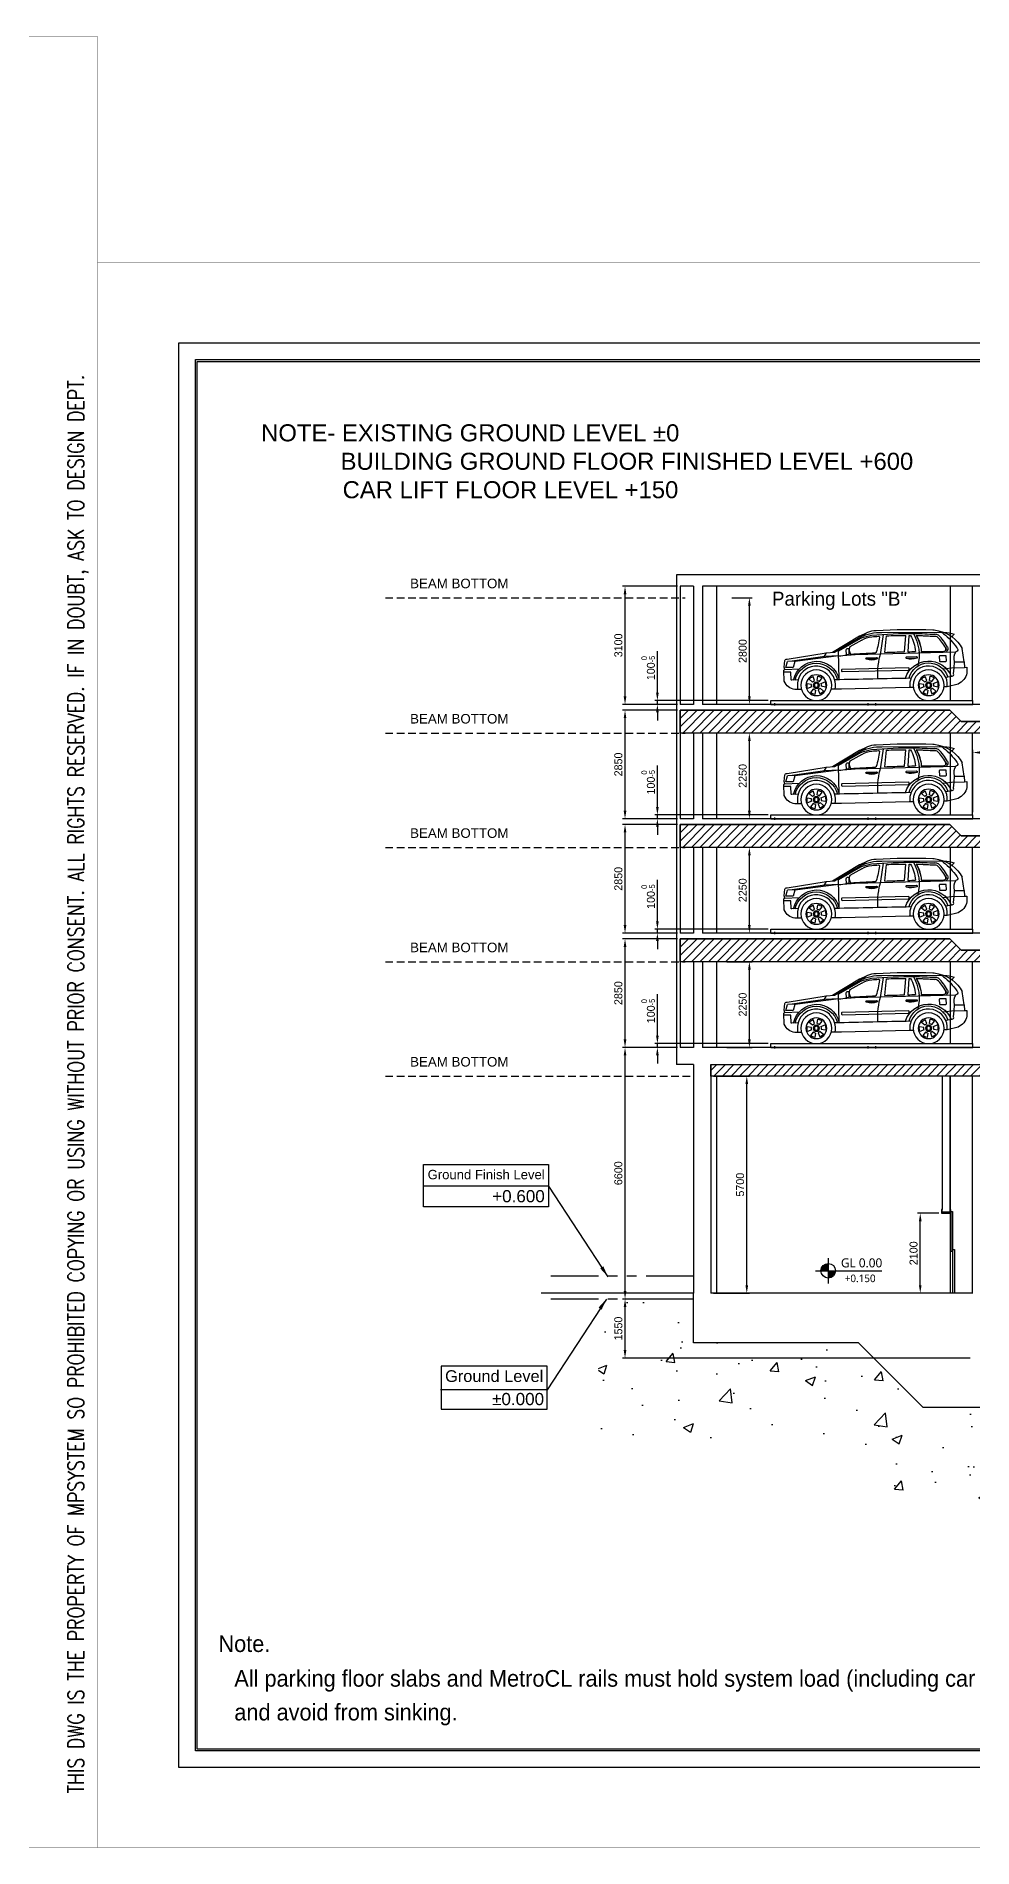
# Model space of a CAD drawing. Header units: millimetres. Extents: x -5 to 1510635, y -6 to 71285.
# Drawn here: x 897193 to 921769, y -5 to 47525 of the extents above; entities that cross this region are included whole.
import ezdxf

# ---------------------------------------------------------------- set-up
doc = ezdxf.new("R2010")
doc.units = ezdxf.units.MM
doc.header["$LTSCALE"] = 1000
for name, pattern in [('CENTER', [2, 1.25, -0.25, 0.25, -0.25]), ('DASHED', [3, 2, -1]), ('HIDDEN', [0.375, 0.25, -0.125]), ('PHANTOM', [2.5, 1.25, -0.25, 0.25, -0.25, 0.25, -0.25])]:
    doc.linetypes.add(name, pattern=pattern)
for name, color, linetype in [('3', 3, 'Continuous'), ('A-SYM', 6, 'Continuous'), ('MP-1', 1, 'CENTER'), ('MP-2', 42, 'Continuous'), ('MP-4', 4, 'HIDDEN'), ('MP-5', 5, 'PHANTOM'), ('MP-7', 7, 'Continuous'), ('MP-8', 8, 'Continuous'), ('TEXT', 3, 'Continuous')]:
    doc.layers.add(name, color=color, linetype=linetype)
doc.styles.add('GHD', font='OUTLINE', dxfattribs={"bigfont": 'GHD'})
doc.styles.add('H', font='arial.ttf')
doc.styles.add('ROMANS', font='ROMANS.shx')
doc.styles.add('맑은고딕', font='malgun.ttf', dxfattribs={"height": 800})
doc.styles.add('울릉도L', font='')
doc.styles.get('울릉도L').set_extended_font_data('HYwulM')
doc.dimstyles.new('MPS2', dxfattribs={"dimscale": 100, "dimtxt": 3, "dimasz": 3, "dimexe": 1, "dimexo": 1, "dimgap": 1, "dimtad": 1, "dimzin": 12, "dimdsep": 46, "dimtxsty": 'Standard', "dimcen": 1, "dimclrd": 1, "dimclre": 1, "dimclrt": 7, "dimazin": 2, "dimtfac": 1, "dimtmove": 0, "dimatfit": 3, "dimfxl": 1, "dimarcsym": 0})
pattern_1 = [(45, (-5971.48, -303517.42), (-112.253202, 112.253202), [])]

# ---------------------------------------------------------------- blocks, each defined once
blk = doc.blocks.new('Door 2500-2up_2')
at = {"layer": 'MP-2'}
blk.add_lwpolyline([(-258151, -48910), (-258151, -48980), (-258351, -48980), (-258351, -48910), (-258371, -48910), (-258371, -49010), (-258131, -49010), (-258131, -48910), (-258151, -48910)], dxfattribs=at)
for points in [[(-258081, -50010), (-258121, -50010), (-258121, -48960), (-258081, -48960)], [(-258031, -51110), (-258071, -51110), (-258071, -49960), (-258031, -49960)]]:
    blk.add_lwpolyline(points, close=True, dxfattribs=at)
blk = doc.blocks.new('31231312')
at = {"layer": 'MP-1'}
for p, q in [((1253731, 253374), (1253731, 253312)), ((1256181, 253374), (1256181, 253312)), ((1256381, 253374), (1256381, 253312))]:
    blk.add_line(p, q, dxfattribs=at)
at = {"layer": 'MP-4'}
for p, q in [((1256281, 253436), (1253631, 253436)), ((1258931, 253436), (1256281, 253436))]:
    blk.add_line(p, q, dxfattribs=at)
at = {"layer": 'MP-7'}
for p, q in [((1253631, 253340), (1253631, 253440)), ((1253631, 253440), (1256281, 253440)), ((1253631, 253340), (1253631, 253440)), ((1253631, 253346), (1256281, 253346)), ((1253631, 253343), (1256281, 253343)), ((1253631, 253340), (1256281, 253340)), ((1256281, 253440), (1258931, 253440)), ((1256281, 253346), (1258931, 253346)), ((1256281, 253343), (1258931, 253343)), ((1256281, 253340), (1258931, 253340)), ((1258931, 253340), (1258931, 253440))]:
    blk.add_line(p, q, dxfattribs=at)
blk = doc.blocks.new('suv3')
at = {"layer": 'MP-2', "linetype": 'ByBlock', "lineweight": -2}
for p, q in [((115671, -43595, 0), (115639, -43167, 0)), ((115759, -43597, 0), (115724, -43167, 0)), ((116281, -43612, 0), (116237, -43179, 0)), ((116944, -43184, 0), (116726, -43084, 0)), ((114200, -43860, 0), (114246, -43510, 0)), ((117060, -43668, 0), (114417, -43595, 0)), ((116881, -43288, 0), (117199, -43467, 0)), ((117487, -43706, 0), (118642, -43854, 0)), ((114464, -44015, 0), (114454, -43861, 0)), ((114464, -44015, 0), (114749, -44054, 0)), ((118900, -44063, 0), (118525, -44044, 0)), ((118642, -43854, 0), (118712, -43839, 0)), ((118642, -43854, 0), (118689, -44007, 0)), ((118689, -44007, 0), (118873, -44011, 0)), ((118712, -43839, 0), (118833, -43853, 0)), ((118873, -44011, 0), (118833, -43853, 0)), ((114642, -44514, 0), (114728, -44516, 0)), ((115002, -44494, 0), (114888, -44513, 0)), ((115009, -44428, 0), (114901, -44387, 0)), ((115030, -44555, 0), (114940, -44628, 0)), ((115048, -44373, 0), (114975, -44284, 0)), ((115084, -44594, 0), (115043, -44703, 0)), ((115109, -44346, 0), (115091, -44232, 0)), ((115151, -44601, 0), (115169, -44715, 0)), ((115176, -44353, 0), (115217, -44245, 0)), ((115212, -44574, 0), (115285, -44663, 0)), ((115230, -44392, 0), (115320, -44319, 0)), ((115251, -44519, 0), (115359, -44561, 0)), ((115258, -44453, 0), (115372, -44434, 0)), ((115530, -44531, 0), (115641, -44533, 0)), ((117597, -44324, 0), (115590, -44282, 0)), ((117585, -44577, 0), (117686, -44579, 0)), ((117948, -44494, 0), (117834, -44513, 0)), ((117955, -44428, 0), (117847, -44387, 0)), ((117976, -44555, 0), (117886, -44628, 0)), ((117994, -44373, 0), (117921, -44284, 0)), ((118030, -44594, 0), (117989, -44703, 0)), ((118055, -44346, 0), (118037, -44232, 0)), ((118096, -44601, 0), (118115, -44715, 0)), ((118122, -44353, 0), (118163, -44245, 0)), ((118158, -44574, 0), (118231, -44663, 0)), ((118176, -44392, 0), (118266, -44319, 0)), ((118197, -44519, 0), (118305, -44561, 0)), ((118203, -44453, 0), (118318, -44434, 0)), ((118465, -44582, 0), (118570, -44585, 0))]:
    blk.add_line(p, q, dxfattribs=at)
at = {"layer": 'MP-2', "linetype": 'ByBlock', "lineweight": -2, "elevation": 0}
for points in [[(116510, -43034, 0.01836), (115021, -43018, 0.080137), (114874, -43045, 0.084902), (114737, -43123, 0.076385), (114392, -43489, 0.72501), (114417, -43595, -0.236485), (114460, -43854, -0.168268), (114446, -43860), (114200, -43860), (114193, -44005), (114127, -44004), (114124, -44157, 0.23594), (114359, -44443), (114642, -44514, -0.869001), (115590, -44282, -0.866595)], [(114635, -43472, -0.094188), (114875, -43164, -0.12407), (114966, -43138, -0.12407)], [(114682, -43497, -0.092772), (114906, -43208, -0.115271), (114968, -43191, -82.989729)], [(114779, -43093), (116356, -43096, -0.100483), (116925, -43209, -0.098935)], [(116322, -43139), (116393, -43615, -0.075864), (116474, -44300)], [(117597, -44324, -0.809313), (118574, -44415), (118570, -44585), (118640, -44586, 0.277383), (118917, -44369), (118934, -44091, 0.46696), (118900, -44063), (118921, -44000), (118907, -43824, 0.35293), (118845, -43788), (117820, -43624), (117604, -43608), (116913, -43202, 0.171351), (116510, -43034)], [(117480, -44320), (117496, -43581, 0.276942), (117489, -43569), (116907, -43241)], [(117199, -43467, -0.243717), (117178, -43656, 1.818359)], [(117220, -43522), (117224, -43652, 0.383303), (117252, -43679, 0.240471), (117283, -43664), (117296, -43552, 0.732078), (117220, -43522, 0.79772)], [(114682, -44263), (114515, -44235, -0.509828), (114474, -44177), (114464, -44015), (114193, -44005)], [(118558, -44336), (118724, -44340, 0.414214), (118738, -44327), (118742, -44143, -0.414214), (118755, -44130), (118931, -44134)]]:
    blk.add_lwpolyline(points, format="xyb", dxfattribs=at)
at = {"layer": 'MP-2', "elevation": 0}
blk.add_lwpolyline([(114682, -43497, -0.092772), (114906, -43208, -0.115271), (114968, -43191), (115453, -43170, 0.106947), (115323, -43589), (114853, -43586), (114731, -43586, -0.559116), (114682, -43497, 0.266086)], format="xyb", dxfattribs=at)
at = {"layer": 'MP-2', "linetype": 'ByBlock', "lineweight": -2, "elevation": 0}
for points in [[(116913, -43202), (116944, -43184), (117657, -43612)], [(117487, -43706), (117858, -43722), (118712, -43839)], [(117820, -43624), (117882, -43725)]]:
    blk.add_lwpolyline(points, dxfattribs=at)
for points in [[(114685, -43700), (114834, -43704, -0.414214), (114852, -43723), (114849, -43833, -0.414214), (114830, -43851), (114682, -43848, -0.414214), (114664, -43829), (114666, -43718, -0.414214)], [(115444, -43764), (115708, -43770, 0.414214), (115721, -43757), (115721, -43743, 0.414214), (115708, -43730), (115445, -43724, 0.414214), (115431, -43737), (115431, -43750, 0.414214)], [(115662, -44018), (117398, -44057, -0.414214), (117416, -44076), (117415, -44100, -0.414214), (117396, -44118), (115661, -44079, -0.414214), (115643, -44060), (115643, -44036, -0.414214)], [(116496, -43787), (116760, -43793, 0.414214), (116773, -43780), (116774, -43767, 0.414214), (116761, -43753), (116497, -43747, 0.414214), (116483, -43760), (116483, -43774, 0.414214)], [(115590, -44282, -0.119938), (115623, -44513, 0.436161), (115641, -44533), (117419, -44573), (117585, -44577, -0.128137), (117597, -44324, 0.000172)]]:
    blk.add_lwpolyline(points, format="xyb", close=True, dxfattribs=at)
at = {"layer": 'MP-2', "linetype": 'ByBlock', "lineweight": -2}
for centre, radius in [((115130, -44474, 0), 404), ((115130, -44474, 0), 273), ((118076, -44474, 0), 404), ((118076, -44474, 0), 273), ((115130, -44474, 0), 79.9), ((115130, -44474, 0), 50.8), ((118076, -44474, 0), 79.9), ((118076, -44474, 0), 50.8)]:
    blk.add_circle(centre, radius, dxfattribs=at)
for centre, radius, start, end in [((115052, -43942, 0), 914, 101.1752, 151.8013), ((114695, -43685, 0), 597, 87.313, 112.9815), ((115467, -42224, 0), 1358, 222.2253, 225.8404), ((115728, -54879, 0), 11766, 91.1141, 93.7235), ((115715, -54558, 0), 11392, 91.3181, 93.7601), ((116357, -43679, 0), 1038, 150.7125, 174.9845), ((116531, -43683, 0), 1151, 150.4869, 194.2615), ((116391, -43647, 0), 918, 148.4555, 176.4844), ((115530, -56471, 0), 13356, 85.2855, 90.1301), ((115715, -54558, 0), 11392, 90.3801, 90.5395), ((115715, -54558, 0), 11392, 87.374, 89.9546), ((116440, -43208, 0), 18.5, 86.3426, 187.9256), ((119632, -42764, 0), 3241, 187.9256, 195.0977), ((115715, -54558, 0), 11392, 85.432, 86.3426), ((116550, -43861, 0), 662, 59.9877, 83.7307), ((116459, -44268, 0), 1120, 66.3981, 81.3416), ((114259, -43515, 0), 13.2, 151.6533, 171.8368), ((114739, -43515, 0), 112, 156.5039, 224.5451), ((114734, -43526, 0), 59.9, 150.1993, 267.0403), ((114853, -82389, 0), 38803, 89.3055, 90.1794), ((114853, -82389, 0), 38803, 88.791, 89.0823), ((114853, -82389, 0), 38803, 87.8902, 88.662), ((116521, -43603, 0), 18.5, 195.0977, 267.5373), ((114853, -82389, 0), 38803, 86.5638, 87.5373), ((116830, -48659, 0), 4997, 82.454, 87.3724), ((115130, -44474, 0), 634, 17.3149, 158.3578), ((115131, -44415, 0), 526, 14.6055, 162.2153), ((115584, -43410, 0), 381, 248.4342, 288.9886), ((116636, -43433, 0), 381, 248.4342, 288.9886), ((118075, -44457, 0), 611, 11.1429, 167.1992), ((118076, -44474, 0), 576, 13.632, 164.8345), ((115130, -44474, 0), 245, 159.1937, 189.1937), ((115130, -44474, 0), 245, 219.1937, 249.1937), ((115130, -44474, 0), 245, 99.1937, 129.1937), ((115130, -44474, 0), 129, 159.1937, 189.1937), ((115130, -44474, 0), 129, 219.1937, 249.1937), ((115130, -44474, 0), 129, 99.1937, 129.1937), ((115130, -44474, 0), 129, 279.1937, 309.1937), ((115130, -44474, 0), 245, 279.1937, 309.1937), ((115130, -44474, 0), 129, 39.1937, 69.1937), ((115130, -44474, 0), 245, 39.1937, 69.1937), ((115130, -44474, 0), 129, 339.1937, 9.1937), ((115130, -44474, 0), 245, 339.1937, 9.1937), ((118076, -44474, 0), 245, 159.1937, 189.1937), ((118076, -44474, 0), 245, 219.1937, 249.1937), ((118076, -44474, 0), 245, 99.1937, 129.1937), ((118076, -44474, 0), 129, 159.1937, 189.1937), ((118076, -44474, 0), 129, 219.1937, 249.1937), ((118076, -44474, 0), 129, 99.1937, 129.1937), ((118076, -44474, 0), 129, 279.1937, 309.1937), ((118076, -44474, 0), 245, 279.1937, 309.1937), ((118076, -44474, 0), 129, 39.1937, 69.1937), ((118076, -44474, 0), 245, 39.1937, 69.1937), ((118076, -44474, 0), 129, 339.1937, 9.1937), ((118076, -44474, 0), 245, 339.1937, 9.1937)]:
    blk.add_arc(centre, radius, start, end, dxfattribs=at)
blk = doc.blocks.new('*D396')
at = {"layer": 'DEFPOINTS', "color": 0, "linetype": 'ByBlock', "transparency": 16777216}
for p in [(912644, 14393), (914444, 14393, 0), (921769, 12843, 0)]:
    blk.add_point(p, dxfattribs=at)
at = {"layer": 'MP-8', "color": 1, "linetype": 'ByBlock', "lineweight": -2, "transparency": 16777216}
for p, q in [((914374, 14393), (912574, 14393)), ((912644, 13053), (912644, 14183)), ((921699, 12843), (912574, 12843))]:
    blk.add_line(p, q, dxfattribs=at)
at = {"layer": 'MP-8', "color": 1, "linetype": 'ByBlock', "transparency": 16777216}
for points in [[(912609, 14183), (912679, 14183), (912644, 14393)], [(912609, 13053), (912679, 13053), (912644, 12843)]]:
    blk.add_solid(points, dxfattribs=at)
at = {"layer": 'MP-8', "color": 7, "linetype": 'ByBlock', "transparency": 16777216, "insert": (912469, 13618), "char_height": 210, "attachment_point": 5, "rotation": 90}
blk.add_mtext('1550', dxfattribs=at)
blk = doc.blocks.new('*D397')
at = {"layer": 'DEFPOINTS', "color": 0, "linetype": 'ByBlock', "transparency": 16777216}
for p in [(912644, 20993), (913994, 20993), (914444, 14393, 0)]:
    blk.add_point(p, dxfattribs=at)
at = {"layer": 'MP-8', "color": 1, "linetype": 'ByBlock', "lineweight": -2, "transparency": 16777216}
for p, q in [((913924, 20993), (912574, 20993)), ((912644, 14603), (912644, 20783)), ((914374, 14393), (912574, 14393))]:
    blk.add_line(p, q, dxfattribs=at)
at = {"layer": 'MP-8', "color": 1, "linetype": 'ByBlock', "transparency": 16777216}
for points in [[(912609, 20783), (912679, 20783), (912644, 20993)], [(912609, 14603), (912679, 14603), (912644, 14393)]]:
    blk.add_solid(points, dxfattribs=at)
at = {"layer": 'MP-8', "color": 7, "linetype": 'ByBlock', "transparency": 16777216, "insert": (912469, 17693), "char_height": 210, "attachment_point": 5, "rotation": 90}
blk.add_mtext('6600', dxfattribs=at)
blk = doc.blocks.new('*D398')
at = {"layer": 'DEFPOINTS', "color": 0, "linetype": 'ByBlock', "transparency": 16777216}
for p in [(912644, 23843), (914094, 23843, 0), (914094, 20993, 0)]:
    blk.add_point(p, dxfattribs=at)
at = {"layer": 'MP-8', "color": 1, "linetype": 'ByBlock', "lineweight": -2, "transparency": 16777216}
for p, q in [((914024, 23843), (912574, 23843)), ((912644, 21203), (912644, 23633)), ((914024, 20993), (912574, 20993))]:
    blk.add_line(p, q, dxfattribs=at)
at = {"layer": 'MP-8', "color": 1, "linetype": 'ByBlock', "transparency": 16777216}
for points in [[(912609, 23633), (912679, 23633), (912644, 23843)], [(912609, 21203), (912679, 21203), (912644, 20993)]]:
    blk.add_solid(points, dxfattribs=at)
at = {"layer": 'MP-8', "color": 7, "linetype": 'ByBlock', "transparency": 16777216, "insert": (912469, 22418), "char_height": 210, "attachment_point": 5, "rotation": 90}
blk.add_mtext('2850', dxfattribs=at)
blk = doc.blocks.new('*D399')
at = {"layer": 'DEFPOINTS', "color": 0, "linetype": 'ByBlock', "transparency": 16777216}
for p in [(912644, 26843), (914094, 26843), (914094, 23993, 0)]:
    blk.add_point(p, dxfattribs=at)
at = {"layer": 'MP-8', "color": 1, "linetype": 'ByBlock', "lineweight": -2, "transparency": 16777216}
for p, q in [((914024, 26843), (912574, 26843)), ((912644, 24203), (912644, 26633)), ((914024, 23993), (912574, 23993))]:
    blk.add_line(p, q, dxfattribs=at)
at = {"layer": 'MP-8', "color": 1, "linetype": 'ByBlock', "transparency": 16777216}
for points in [[(912609, 26633), (912679, 26633), (912644, 26843)], [(912609, 24203), (912679, 24203), (912644, 23993)]]:
    blk.add_solid(points, dxfattribs=at)
at = {"layer": 'MP-8', "color": 7, "linetype": 'ByBlock', "transparency": 16777216, "insert": (912469, 25418), "char_height": 210, "attachment_point": 5, "rotation": 90}
blk.add_mtext('2850', dxfattribs=at)
blk = doc.blocks.new('*D400')
at = {"layer": 'DEFPOINTS', "color": 0, "linetype": 'ByBlock', "transparency": 16777216}
for p in [(912644, 29843), (914094, 29843, 0), (914094, 26993, 0)]:
    blk.add_point(p, dxfattribs=at)
at = {"layer": 'MP-8', "color": 1, "linetype": 'ByBlock', "lineweight": -2, "transparency": 16777216}
for p, q in [((914024, 29843), (912574, 29843)), ((912644, 27203), (912644, 29633)), ((914024, 26993), (912574, 26993))]:
    blk.add_line(p, q, dxfattribs=at)
at = {"layer": 'MP-8', "color": 1, "linetype": 'ByBlock', "transparency": 16777216}
for points in [[(912609, 29633), (912679, 29633), (912644, 29843)], [(912609, 27203), (912679, 27203), (912644, 26993)]]:
    blk.add_solid(points, dxfattribs=at)
at = {"layer": 'MP-8', "color": 7, "linetype": 'ByBlock', "transparency": 16777216, "insert": (912469, 28418), "char_height": 210, "attachment_point": 5, "rotation": 90}
blk.add_mtext('2850', dxfattribs=at)
blk = doc.blocks.new('*D401')
at = {"layer": 'DEFPOINTS', "color": 0, "linetype": 'ByBlock', "transparency": 16777216}
for p in [(912644, 33093), (914094, 33093), (914094, 29993, 0)]:
    blk.add_point(p, dxfattribs=at)
at = {"layer": 'MP-8', "color": 1, "linetype": 'ByBlock', "lineweight": -2, "transparency": 16777216}
for p, q in [((914024, 33093), (912574, 33093)), ((912644, 30203), (912644, 32883)), ((914024, 29993), (912574, 29993))]:
    blk.add_line(p, q, dxfattribs=at)
at = {"layer": 'MP-8', "color": 1, "linetype": 'ByBlock', "transparency": 16777216}
for points in [[(912609, 32883), (912679, 32883), (912644, 33093)], [(912609, 30203), (912679, 30203), (912644, 29993)]]:
    blk.add_solid(points, dxfattribs=at)
at = {"layer": 'MP-8', "color": 7, "linetype": 'ByBlock', "transparency": 16777216, "insert": (912469, 31543), "char_height": 210, "attachment_point": 5, "rotation": 90}
blk.add_mtext('3100', dxfattribs=at)
blk = doc.blocks.new('*D402')
at = {"layer": 'DEFPOINTS', "color": 0, "linetype": 'ByBlock', "transparency": 16777216}
for p in [(914894, 20243, 0), (915839, 20243), (914894, 14543, 0)]:
    blk.add_point(p, dxfattribs=at)
at = {"layer": 'MP-8', "color": 1, "linetype": 'ByBlock', "lineweight": -2, "transparency": 16777216}
for p, q in [((914964, 20243), (915909, 20243)), ((915839, 14753), (915839, 20033)), ((914964, 14543), (915909, 14543))]:
    blk.add_line(p, q, dxfattribs=at)
at = {"layer": 'MP-8', "color": 1, "linetype": 'ByBlock', "transparency": 16777216}
for points in [[(915804, 20033), (915874, 20033), (915839, 20243)], [(915804, 14753), (915874, 14753), (915839, 14543)]]:
    blk.add_solid(points, dxfattribs=at)
at = {"layer": 'MP-8', "color": 7, "linetype": 'ByBlock', "transparency": 16777216, "insert": (915664, 17393), "char_height": 210, "attachment_point": 5, "rotation": 90}
blk.add_mtext('5700', dxfattribs=at)
blk = doc.blocks.new('*D403')
at = {"layer": 'DEFPOINTS', "color": 0, "linetype": 'ByBlock', "transparency": 16777216}
for p in [(915249, 23243, 0), (915907, 23243), (915249, 20993, 0)]:
    blk.add_point(p, dxfattribs=at)
at = {"layer": 'MP-8', "color": 1, "linetype": 'ByBlock', "lineweight": -2, "transparency": 16777216}
for p, q in [((915319, 23243), (915977, 23243)), ((915907, 21203), (915907, 23033)), ((915319, 20993), (915977, 20993))]:
    blk.add_line(p, q, dxfattribs=at)
at = {"layer": 'MP-8', "color": 1, "linetype": 'ByBlock', "transparency": 16777216}
for points in [[(915872, 23033), (915942, 23033), (915907, 23243)], [(915872, 21203), (915942, 21203), (915907, 20993)]]:
    blk.add_solid(points, dxfattribs=at)
at = {"layer": 'MP-8', "color": 7, "linetype": 'ByBlock', "transparency": 16777216, "insert": (915732, 22118), "char_height": 210, "attachment_point": 5, "rotation": 90}
blk.add_mtext('2250', dxfattribs=at)
blk = doc.blocks.new('*D404')
at = {"layer": 'DEFPOINTS', "color": 0, "linetype": 'ByBlock', "transparency": 16777216}
for p in [(915907, 26243, 0), (915907, 26243), (915907, 23993, 0)]:
    blk.add_point(p, dxfattribs=at)
at = {"layer": 'MP-8', "color": 1, "linetype": 'ByBlock', "lineweight": -2, "transparency": 16777216}
blk.add_line((915907, 24203), (915907, 26033), dxfattribs=at)
at = {"layer": 'MP-8', "color": 1, "linetype": 'ByBlock', "transparency": 16777216}
for points in [[(915872, 26033), (915942, 26033), (915907, 26243)], [(915872, 24203), (915942, 24203), (915907, 23993)]]:
    blk.add_solid(points, dxfattribs=at)
at = {"layer": 'MP-8', "color": 7, "linetype": 'ByBlock', "transparency": 16777216, "insert": (915732, 25118), "char_height": 210, "attachment_point": 5, "rotation": 90}
blk.add_mtext('2250', dxfattribs=at)
blk = doc.blocks.new('*D405')
at = {"layer": 'DEFPOINTS', "color": 0, "linetype": 'ByBlock', "transparency": 16777216}
for p in [(915907, 29243, 0), (915907, 29243), (915907, 26993, 0)]:
    blk.add_point(p, dxfattribs=at)
at = {"layer": 'MP-8', "color": 1, "linetype": 'ByBlock', "lineweight": -2, "transparency": 16777216}
blk.add_line((915907, 27203), (915907, 29033), dxfattribs=at)
at = {"layer": 'MP-8', "color": 1, "linetype": 'ByBlock', "transparency": 16777216}
for points in [[(915872, 29033), (915942, 29033), (915907, 29243)], [(915872, 27203), (915942, 27203), (915907, 26993)]]:
    blk.add_solid(points, dxfattribs=at)
at = {"layer": 'MP-8', "color": 7, "linetype": 'ByBlock', "transparency": 16777216, "insert": (915732, 28118), "char_height": 210, "attachment_point": 5, "rotation": 90}
blk.add_mtext('2250', dxfattribs=at)
blk = doc.blocks.new('*D406')
at = {"layer": 'DEFPOINTS', "color": 0, "linetype": 'ByBlock', "transparency": 16777216}
for p in [(915380, 32793), (915907, 32793), (915907, 29993)]:
    blk.add_point(p, dxfattribs=at)
at = {"layer": 'MP-8', "color": 1, "linetype": 'ByBlock', "lineweight": -2, "transparency": 16777216}
for p, q in [((915450, 32793), (915977, 32793)), ((915907, 30203), (915907, 32583))]:
    blk.add_line(p, q, dxfattribs=at)
at = {"layer": 'MP-8', "color": 1, "linetype": 'ByBlock', "transparency": 16777216}
for points in [[(915872, 32583), (915942, 32583), (915907, 32793)], [(915872, 30203), (915942, 30203), (915907, 29993)]]:
    blk.add_solid(points, dxfattribs=at)
at = {"layer": 'MP-8', "color": 7, "linetype": 'ByBlock', "transparency": 16777216, "insert": (915732, 31393), "char_height": 210, "attachment_point": 5, "rotation": 90}
blk.add_mtext('2800', dxfattribs=at)
blk = doc.blocks.new('*D407')
at = {"layer": 'DEFPOINTS', "color": 0, "linetype": 'ByBlock', "transparency": 16777216}
for p in [(913493, 21093), (914094, 20993), (916469, 21093)]:
    blk.add_point(p, dxfattribs=at)
at = {"layer": 'MP-8', "color": 1, "linetype": 'ByBlock', "lineweight": -2, "transparency": 16777216}
for p, q in [((913493, 21303), (913493, 22388)), ((916399, 21093), (913423, 21093)), ((914024, 20993), (913423, 20993)), ((913493, 20993), (913493, 21093)), ((913493, 20783), (913493, 20573))]:
    blk.add_line(p, q, dxfattribs=at)
at = {"layer": 'MP-8', "color": 1, "linetype": 'ByBlock', "transparency": 16777216}
for points in [[(913458, 21303), (913528, 21303), (913493, 21093)], [(913458, 20783), (913528, 20783), (913493, 20993)]]:
    blk.add_solid(points, dxfattribs=at)
at = {"layer": 'MP-8', "color": 7, "linetype": 'ByBlock', "transparency": 16777216, "insert": (913252, 21951), "char_height": 210, "attachment_point": 5, "rotation": 90}
blk.add_mtext('100{\\H147.000000;\\S 0^ -5;}', dxfattribs=at)
blk = doc.blocks.new('*D408')
at = {"layer": 'DEFPOINTS', "color": 0, "linetype": 'ByBlock', "transparency": 16777216}
for p in [(913493, 24093), (914094, 23993, 0), (916469, 24093, 0)]:
    blk.add_point(p, dxfattribs=at)
at = {"layer": 'MP-8', "color": 1, "linetype": 'ByBlock', "lineweight": -2, "transparency": 16777216}
for p, q in [((913493, 24303), (913493, 25388)), ((916399, 24093), (913423, 24093)), ((914024, 23993), (913423, 23993)), ((913493, 23993), (913493, 24093)), ((913493, 23783), (913493, 23573))]:
    blk.add_line(p, q, dxfattribs=at)
at = {"layer": 'MP-8', "color": 1, "linetype": 'ByBlock', "transparency": 16777216}
for points in [[(913458, 24303), (913528, 24303), (913493, 24093)], [(913458, 23783), (913528, 23783), (913493, 23993)]]:
    blk.add_solid(points, dxfattribs=at)
at = {"layer": 'MP-8', "color": 7, "linetype": 'ByBlock', "transparency": 16777216, "insert": (913252, 24951), "char_height": 210, "attachment_point": 5, "rotation": 90}
blk.add_mtext('100{\\H147.000000;\\S 0^ -5;}', dxfattribs=at)
blk = doc.blocks.new('*D409')
at = {"layer": 'DEFPOINTS', "color": 0, "linetype": 'ByBlock', "transparency": 16777216}
for p in [(913493, 27093), (916469, 27093, 0), (914094, 26993, 0)]:
    blk.add_point(p, dxfattribs=at)
at = {"layer": 'MP-8', "color": 1, "linetype": 'ByBlock', "lineweight": -2, "transparency": 16777216}
for p, q in [((913493, 27303), (913493, 28388)), ((916399, 27093), (913423, 27093)), ((913493, 26993), (913493, 27093)), ((914024, 26993), (913423, 26993)), ((913493, 26783), (913493, 26573))]:
    blk.add_line(p, q, dxfattribs=at)
at = {"layer": 'MP-8', "color": 1, "linetype": 'ByBlock', "transparency": 16777216}
for points in [[(913458, 27303), (913528, 27303), (913493, 27093)], [(913458, 26783), (913528, 26783), (913493, 26993)]]:
    blk.add_solid(points, dxfattribs=at)
at = {"layer": 'MP-8', "color": 7, "linetype": 'ByBlock', "transparency": 16777216, "insert": (913252, 27951), "char_height": 210, "attachment_point": 5, "rotation": 90}
blk.add_mtext('100{\\H147.000000;\\S 0^ -5;}', dxfattribs=at)
blk = doc.blocks.new('*D410')
at = {"layer": 'DEFPOINTS', "color": 0, "linetype": 'ByBlock', "transparency": 16777216}
for p in [(913493, 30093), (914094, 29993, 0), (916469, 30093)]:
    blk.add_point(p, dxfattribs=at)
at = {"layer": 'MP-8', "color": 1, "linetype": 'ByBlock', "lineweight": -2, "transparency": 16777216}
for p, q in [((913493, 30303), (913493, 31388)), ((916399, 30093), (913423, 30093)), ((914024, 29993), (913423, 29993)), ((913493, 29993), (913493, 30093)), ((913493, 29783), (913493, 29573))]:
    blk.add_line(p, q, dxfattribs=at)
at = {"layer": 'MP-8', "color": 1, "linetype": 'ByBlock', "transparency": 16777216}
for points in [[(913458, 30303), (913528, 30303), (913493, 30093)], [(913458, 29783), (913528, 29783), (913493, 29993)]]:
    blk.add_solid(points, dxfattribs=at)
at = {"layer": 'MP-8', "color": 7, "linetype": 'ByBlock', "transparency": 16777216, "insert": (913252, 30951), "char_height": 210, "attachment_point": 5, "rotation": 90}
blk.add_mtext('100{\\H147.000000;\\S 0^ -5;}', dxfattribs=at)
blk = doc.blocks.new('1223333333')
at = {"layer": 'A-SYM'}
h = blk.add_hatch(color=256, dxfattribs=at)
h.paths.add_polyline_path([(-984, 0), (-984, 96, 0.414214), (-1080, 0)])
h.paths.add_polyline_path([(-888, 0), (-984, 0), (-984, -96, 0.414214)])
blk.add_line((-984, 168), (-984, -168), dxfattribs=at)
blk.add_lwpolyline([(-1152, 0), (-298, 0), (-277, 0)], dxfattribs=at)
blk.add_circle((-984, 0), 96, dxfattribs=at)
blk = doc.blocks.new('*D419')
at = {"layer": 'DEFPOINTS', "color": 0, "linetype": 'ByBlock', "transparency": 16777216}
for p in [(920391, 16643), (920949, 16643, 0), (921174, 14543, 0)]:
    blk.add_point(p, dxfattribs=at)
at = {"layer": 'MP-8', "color": 1, "linetype": 'ByBlock', "lineweight": -2, "transparency": 16777216}
for p, q in [((920879, 16643), (920321, 16643)), ((920391, 14753), (920391, 16433)), ((921104, 14543), (920321, 14543))]:
    blk.add_line(p, q, dxfattribs=at)
at = {"layer": 'MP-8', "color": 1, "linetype": 'ByBlock', "transparency": 16777216}
for points in [[(920356, 16433), (920426, 16433), (920391, 16643)], [(920356, 14753), (920426, 14753), (920391, 14543)]]:
    blk.add_solid(points, dxfattribs=at)
at = {"layer": 'MP-8', "color": 7, "linetype": 'ByBlock', "transparency": 16777216, "insert": (920216, 15593), "char_height": 210, "attachment_point": 5, "rotation": 90}
blk.add_mtext('2100', dxfattribs=at)
blk = doc.blocks.new('*D489')
at = {"layer": 'DEFPOINTS', "color": 0, "linetype": 'ByBlock', "transparency": 16777216}
for p in [(927169, 28731), (921769, 27093, 0), (927169, 27093, 0)]:
    blk.add_point(p, dxfattribs=at)
at = {"layer": 'MP-8', "color": 1, "linetype": 'ByBlock', "lineweight": -2, "transparency": 16777216}
for p, q in [((921769, 27163), (921769, 28801)), ((921979, 28731), (926959, 28731)), ((927169, 27163), (927169, 28801))]:
    blk.add_line(p, q, dxfattribs=at)
at = {"layer": 'MP-8', "color": 1, "linetype": 'ByBlock', "transparency": 16777216}
for points in [[(921979, 28766), (921979, 28696), (921769, 28731)], [(926959, 28766), (926959, 28696), (927169, 28731)]]:
    blk.add_solid(points, dxfattribs=at)
at = {"layer": 'MP-8', "color": 7, "linetype": 'ByBlock', "transparency": 16777216, "insert": (924469, 28916), "char_height": 210, "attachment_point": 5}
blk.add_mtext('5400{\\H0.46667x;\\S+10^ -0;}', dxfattribs=at)

msp = doc.modelspace()

# ---------------------------------------------------------------- hatches: boundary and pattern name
at = {"layer": 'MP-8', "linetype": 'ByBlock'}
h = msp.add_hatch(dxfattribs=at)
h.set_pattern_fill('ANSI31', color=256, scale=50, style=0)
h.set_pattern_definition([(45, (-5971.48, -297517.42), (-112.253202, 112.253202), [])])
edge = h.paths.add_edge_path()
edge.add_line((943704.399, 29843.238), (943704.399, 29243.238))
edge.add_line((943704.399, 29243.238), (914094.341, 29243.238))
edge.add_line((914094.341, 29243.238), (914094.341, 29843.238))
edge.add_line((914094.341, 29843.238), (921168.954, 29843.238))
edge.add_line((921168.954, 29843.238), (921468.954, 29543.238))
edge.add_line((921468.954, 29543.238), (927469.248, 29543.238))
edge.add_line((927469.248, 29543.238), (927768.954, 29843.238))
edge.add_line((927768.954, 29843.238), (943704.399, 29843.238))
edge.add_line((943704.399, 29843.238), (943704.399, 29243.238))
h = msp.add_hatch(dxfattribs=at)
h.set_pattern_fill('ANSI31', color=256, scale=50, style=0)
h.set_pattern_definition([(45, (-5971.48, -300517.42), (-112.253202, 112.253202), [])])
edge = h.paths.add_edge_path()
edge.add_line((943704.399, 26843.238), (943704.399, 26243.238))
edge.add_line((943704.399, 26243.238), (914094.341, 26243.238))
edge.add_line((914094.341, 26243.238), (914094.341, 26843.238))
edge.add_line((914094.341, 26843.238), (921168.954, 26843.238))
edge.add_line((921168.954, 26843.238), (921468.954, 26543.238))
edge.add_line((921468.954, 26543.238), (927469.248, 26543.238))
edge.add_line((927469.248, 26543.238), (927768.954, 26843.238))
edge.add_line((927768.954, 26843.238), (943704.399, 26843.238))
edge.add_line((943704.399, 26843.238), (943704.399, 26243.238))
h = msp.add_hatch(dxfattribs=at)
h.set_pattern_fill('ANSI31', color=256, scale=50, style=0)
h.set_pattern_definition(pattern_1)
edge = h.paths.add_edge_path()
edge.add_line((943704.399, 23843.238), (943704.399, 23243.238))
edge.add_line((943704.399, 23243.238), (914094.341, 23243.238))
edge.add_line((914094.341, 23243.238), (914094.341, 23843.238))
edge.add_line((914094.341, 23843.238), (921168.954, 23843.238))
edge.add_line((921168.954, 23843.238), (921468.954, 23543.238))
edge.add_line((921468.954, 23543.238), (927469.248, 23543.238))
edge.add_line((927469.248, 23543.238), (927768.954, 23843.238))
edge.add_line((927768.954, 23843.238), (943704.399, 23843.238))
edge.add_line((943704.399, 23843.238), (943704.399, 23243.238))
h = msp.add_hatch(dxfattribs=at)
h.set_pattern_fill('ANSI31', color=256, scale=50, style=0)
h.set_pattern_definition(pattern_1)
edge = h.paths.add_edge_path()
edge.add_line((943484.09, 20843.238), (943484.09, 20243.238))
edge.add_line((943484.09, 20243.238), (914894.341, 20243.238))
edge.add_line((914894.341, 20243.238), (914894.341, 20543.238))
edge.add_line((914894.341, 20543.238), (927968.954, 20543.238))
edge.add_line((927968.954, 20543.238), (927968.954, 20843.238))
edge.add_line((927968.954, 20843.238), (943484.09, 20843.238))
edge.add_line((943484.09, 20843.238), (943484.09, 20243.238))
h = msp.add_hatch(dxfattribs=at)
h.set_pattern_fill('AR-CONC', color=256, scale=15, style=0)
h.set_pattern_definition([(50, (-4603.6, -183230.1), (2732.77, -239.0863), [285.75, -3143.25]), (355, (-4603.6, -183230.1), (-528.642, 2865.85), [228.6, -2514.6]), (100.451, (-4376, -183250), (2204.1375, 2626.75), [242.85, -2671.35]), (46.1842, (-4603.6, -182468), (4066.186, -630.635), [428.625, -4714.875]), (96.6356, (-4264.8, -182520.7), (3561.064, 3711.383), [364.275, -4007.025]), (351.184, (-4603.6, -182468), (3561.07, 3711.377), [342.9, -3771.9]), (21, (-4222.6, -182658.6), (2274.223, -1533.983), [285.75, -3143.25]), (326, (-4222.6, -182658.6), (927.0304, 2762.8195), [228.6, -2514.6]), (71.4514, (-4033, -182786.5), (3201.2474, 1228.843), [242.85, -2671.35]), (37.5, (-4603.6, -183230.1), (46.329, 1268.3256), [0, -2484.12, 0, -2552.7, 0, -2524.125]), (7.5, (-4603.6, -183230.1), (1002.295, 1502.7086), [0, -1455.42, 0, -2426.97, 0, -962.025]), (327.5, (-5453.3, -183230.1), (2033.8589, -85.9312), [0, -952.5, 0, -2971.8, 0, -3943.35]), (317.5, (-5834.3, -183230.1), (2221.9377, 381.3974), [0, -1238.25, 0, -1973.58, 0, -2800.35])])
h.paths.add_polyline_path([(946434.09, 14393.238), (943934.09, 14393.238), (943934.09, 13243.238), (930168.953, 13243.238), (928468.954, 11543.238), (920468.954, 11543.238), (918768.954, 13243.238), (914444.341, 13243.238), (914444.341, 14393.238), (911944.341, 14393.238), (911944.341, 10743.238), (917733.42, 10743.238), (919433.42, 9043.238), (929504.487, 9043.238), (931204.487, 10743.238), (946434.09, 10743.238)])

# ---------------------------------------------------------------- linework, layer by layer
at = {"layer": 'MP-2'}
for points, const_width in [([(898800, 0), (831600, 0), (831600, 47520), (898800, 47520)], 10), ([(957600, 0), (898800, 0), (898800, 41580), (957600, 41580)], 8.75)]:
    msp.add_lwpolyline(points, close=True, dxfattribs=dict(at, const_width=const_width))
at = {"layer": 'MP-4', "linetype": 'ByBlock', "elevation": 0}
for points in [[(907351.996, 17924.278), (910638.218, 17924.278), (910638.218, 16807.382), (907351.996, 16807.382)], [(910603.193, 12627.807), (907823.411, 12627.807), (907823.411, 11501.515), (910603.193, 11501.515)]]:
    msp.add_lwpolyline(points, close=True, dxfattribs=at)
at = {"layer": 'MP-5'}
for p, q in [((914444.341, 14993.238, 0), (910444.341, 14993.238, 0)), ((914444.341, 14393.238, 0), (910444.341, 14393.238, 0))]:
    msp.add_line(p, q, dxfattribs=at)
at = {"layer": 'MP-7'}
for points in [[(900935, 39480), (955465, 39480), (955465, 2100), (900935, 2100)], [(955028.455, 2536.545), (901371.545, 2536.545), (901371.545, 39043.455), (955028.455, 39043.455)], [(901420.051, 38994.949), (954979.949, 38994.949), (954979.949, 2585.051), (901420.051, 2585.051)]]:
    msp.add_lwpolyline(points, close=True, dxfattribs=at)
at = {"layer": 'MP-8', "linetype": 'ByBlock'}
for p, q in [((943934.09, 33393.238, 0), (913994.341, 33393.238, 0)), ((913994.341, 33393.238), (913994.341, 20993.238)), ((914094.341, 33093.238), (914094.341, 29993.238)), ((914444.651, 33093.238, 0), (914094.341, 33093.238, 0)), ((914444.651, 33093.238, 0), (914444.651, 29993.238, 0)), ((943704.399, 33093.238, 0), (914674.769, 33093.238, 0)), ((914674.769, 33093.238, 0), (914674.769, 29993.238, 0)), ((914444.651, 29993.238, 0), (914094.341, 29993.238, 0)), ((921969.248, 29993.238, 0), (914674.769, 29993.238, 0)), ((921168.954, 29843.238, 0), (914094.341, 29843.238, 0)), ((914094.341, 29843.238), (914094.341, 26993.238)), ((921468.954, 29543.238, 0), (921168.954, 29843.238, 0)), ((927469.248, 29543.238, 0), (921468.954, 29543.238, 0)), ((914444.651, 29243.238, 0), (914444.651, 26993.238, 0)), ((914674.769, 29243.238, 0), (914674.769, 26993.238, 0)), ((914444.651, 26993.238, 0), (914094.341, 26993.238, 0)), ((921168.954, 26843.238, 0), (914094.341, 26843.238, 0)), ((914094.341, 26843.238), (914094.341, 23993.238)), ((921969.248, 26993.238, 0), (914674.769, 26993.238, 0)), ((921468.954, 26543.238, 0), (921168.954, 26843.238, 0)), ((914444.651, 26243.238, 0), (914444.651, 23993.238, 0)), ((914674.769, 26243.238, 0), (914674.769, 23993.238, 0)), ((927469.248, 26543.238, 0), (921468.954, 26543.238, 0)), ((914444.651, 23993.238, 0), (914094.341, 23993.238, 0)), ((921168.954, 23843.238, 0), (914094.341, 23843.238, 0)), ((914094.341, 23843.238), (914094.341, 20993.238)), ((921969.248, 23993.238, 0), (914674.769, 23993.238, 0)), ((921468.954, 23543.238, 0), (921168.954, 23843.238, 0)), ((927469.248, 23543.238, 0), (921468.954, 23543.238, 0)), ((914444.651, 23243.238, 0), (914444.651, 20993.238, 0)), ((914674.769, 23243.238, 0), (914674.769, 20993.238, 0)), ((913994.341, 20993.238), (913994.341, 20543.238)), ((914444.651, 20993.238, 0), (914094.341, 20993.238, 0)), ((921969.248, 20993.238, 0), (914674.769, 20993.238, 0)), ((914444.341, 20543.238, 0), (913994.341, 20543.238, 0)), ((914444.341, 20543.238, 0), (914444.341, 14543.238)), ((914894.341, 20543.238, 0), (920968.954, 20543.238, 0)), ((914894.341, 20543.238, 0), (914894.341, 14543.238, 0)), ((921168.954, 20543.238, 0), (927768.954, 20543.238)), ((920968.954, 20243.238, 0), (920968.954, 16743.238, 0)), ((921168.954, 20243.238, 0), (921168.954, 16743.238, 0)), ((914444.341, 14543.238, 0), (910444.341, 14543.238, 0)), ((914444.341, 13243.238, 0), (914444.341, 14543.238, 0)), ((921769.248, 14543.238, 0), (914894.341, 14543.238, 0)), ((920468.954, 11543.238, 0), (918768.954, 13243.238, 0))]:
    msp.add_line(p, q, dxfattribs=at)
at = {"layer": 'MP-8', "color": 3, "linetype": 'HIDDEN', "ltscale": 2000}
for p, q in [((915044.341, 33093.238), (915044.341, 29993.238)), ((921174.248, 33093.238, 0), (921174.248, 30093.238, 0)), ((921749.248, 33093.238), (921749.248, 30093.238)), ((915044.341, 29243.238), (915044.341, 26993.238)), ((921174.248, 29243.238, 0), (921174.248, 27093.238, 0)), ((921749.248, 29243.238, 0), (921749.248, 27093.238, 0)), ((915044.341, 26243.238), (915044.341, 23993.238)), ((921174.248, 26243.238, 0), (921174.248, 24093.238, 0)), ((921749.248, 26243.238, 0), (921749.248, 24093.238, 0)), ((915044.341, 23243.238), (915044.341, 20993.238)), ((921174.248, 23243.238, 0), (921174.248, 21093.238, 0)), ((921749.248, 23243.238, 0), (921749.248, 21093.238, 0)), ((915044.341, 20243.238, 0), (915044.341, 14543.238, 0)), ((921174.248, 20243.238, 0), (921174.248, 14543.238, 0)), ((921749.248, 20243.238, 0), (921749.248, 14543.238, 0))]:
    msp.add_line(p, q, dxfattribs=at)
at = {"layer": 'MP-8', "color": 2, "linetype": 'DASHED', "ltscale": 0.1}
for p, q in [((906354.393, 32793.238, 0), (914224.96, 32793.238)), ((906354.393, 29243.238, 0), (914224.96, 29243.238)), ((906354.393, 26243.238, 0), (914224.96, 26243.238)), ((906354.393, 23243.238, 0), (914224.96, 23243.238, 0)), ((906354.393, 20243.238, 0), (914444.341, 20243.238, 0))]:
    msp.add_line(p, q, dxfattribs=at)
at = {"layer": 'MP-8', "linetype": 'ByBlock', "elevation": 0}
for points in [[(943704.399, 29843.238), (943704.399, 29243.238), (914094.341, 29243.238), (914094.341, 29843.238), (921168.954, 29843.238), (921468.954, 29543.238), (927469.248, 29543.238), (927768.954, 29843.238), (943704.399, 29843.238), (943704.399, 29243.238)], [(943704.399, 26843.238), (943704.399, 26243.238), (914094.341, 26243.238), (914094.341, 26843.238), (921168.954, 26843.238), (921468.954, 26543.238), (927469.248, 26543.238), (927768.954, 26843.238), (943704.399, 26843.238), (943704.399, 26243.238)], [(943704.399, 23843.238), (943704.399, 23243.238), (914094.341, 23243.238), (914094.341, 23843.238), (921168.954, 23843.238), (921468.954, 23543.238), (927469.248, 23543.238), (927768.954, 23843.238), (943704.399, 23843.238), (943704.399, 23243.238)], [(943484.09, 20843.238), (943484.09, 20243.238), (914894.341, 20243.238), (914894.341, 20543.238), (927968.954, 20543.238), (927968.954, 20843.238), (943484.09, 20843.238), (943484.09, 20243.238)], [(943934.09, 14393.238), (943934.09, 13243.238), (930168.953, 13243.238), (928468.954, 11543.238), (920468.954, 11543.238), (918768.954, 13243.238), (914444.341, 13243.238), (914444.341, 14393.238)], [(918768.954, 13243.238), (914444.341, 13243.238)], [(928468.954, 11543.238), (920468.954, 11543.238)]]:
    msp.add_lwpolyline(points, dxfattribs=at)

# ---------------------------------------------------------------- block references
at = {"linetype": 'ByBlock'}
msp.add_blockref('Door 2500-2up_2', (1179320.158, 65652.93, 0), dxfattribs=at)
at = {"layer": 'MP-4', "linetype": 'ByBlock'}
for p in [(-337161.268, -223346.323), (-337161.268, -226346.323, 0), (-337161.268, -229346.323, 0), (-337161.268, -232346.323)]:
    msp.add_blockref('31231312', p, dxfattribs=at)
at = {"layer": 'MP-4', "linetype": 'ByBlock', "xscale": 1.984499999962281, "yscale": 1.984499999962281, "zscale": 1.984499999962281}
msp.add_blockref('1223333333', (919929.083, 15133.337), dxfattribs=at)
at = {"layer": 'MP-8', "xscale": -1}
for p in [(1035740.86, 74970.888, 0), (1035740.86, 71970.888, 0), (1035740.86, 68970.888, 0), (1035740.86, 65970.888, 0)]:
    msp.add_blockref('suv3', p, dxfattribs=at)

# ---------------------------------------------------------------- texts
at = {"linetype": 'ByBlock', "char_height": 250, "width": 3120, "attachment_point": 1, "style": 'H'}
for insert in [(907004.393, 33292.097), (907004.393, 29742.097, 0), (907004.393, 26742.097, 0), (907004.393, 23742.097, 0), (907004.393, 20742.097, 0)]:
    msp.add_mtext('BEAM BOTTOM', dxfattribs=dict(at, insert=insert))
at = {"layer": '3', "style": 'GHD'}
msp.add_text('Parking Lots "B"', height=367.5, dxfattribs=at).set_placement((916500.167, 32583.706, 0))
at = {"layer": 'A-SYM', "style": '맑은고딕'}
msp.add_text('GL 0.00', height=238.14, dxfattribs=at).set_placement((918309.731, 15222.404))
at = {"layer": 'A-SYM', "color": 2, "style": '맑은고딕'}
msp.add_text('+0.150', height=198.45, dxfattribs=at).set_placement((918410.261, 14835.968))
at = {"layer": 'MP-7', "linetype": 'ByBlock', "style": 'H'}
for s, insert, char_height, width, attachment_point in [('Ground Finish{\\fArial|b0|i0|c238|p34; Level}', (907463.908, 17531.624, 0), 245.76, 3211.6758, 7), ('+{\\fArial|b0|i0|c238|p34;0.}6{\\fArial|b0|i0|c238|p34;00}', (909158.133, 16926.545, 0), 320, 2683.40813, 7), ('Ground Level', (910498.314, 12523.556, 0), 307.2, 2576.07181, 3), ('{\\fArial|b0|i0|c238|p34;%%P0.000}', (910519.44, 11928.695, 0), 320, 2683.40813, 3)]:
    msp.add_mtext(s, dxfattribs=dict(at, insert=insert, char_height=char_height, width=width, attachment_point=attachment_point))
at = {"layer": 'MP-8', "style": 'ROMANS', "width": 0.8}
msp.add_text('THIS DWG IS THE PROPERTY OF MPSYSTEM SO PROHIBITED COPYING OR USING WITHOUT PRIOR CONSENT. ALL RIGHTS RESERVED. IF IN DOUBT, ASK TO DESIGN DEPT.', height=414.72, rotation=90, dxfattribs=at).set_placement((898440.322, 1418.077))
at = {"layer": 'MP-8', "linetype": 'ByBlock', "insert": (903095.373, 37343.144), "char_height": 447.61621, "attachment_point": 1, "style": 'H'}
msp.add_mtext_dynamic_manual_height_columns('{\\fArial|b0|i0|c238|p34;NOTE- EXISTING GROUND LEVEL %%P0\\P            BUILDING GROUND FLOOR FINISHED LEVEL +600\\P^I  CAR LIFT FLOOR LEVEL +150}', width=29952.96773, gutter_width=1598.629, heights=[0], dxfattribs=at)
at = {"layer": 'TEXT', "color": 0, "style": '울릉도L'}
for s, height, p in [('Note.', 435.5556, (901974.628, 5131.557)), ('All parking floor slabs and MetroCL rails must hold system load (including car weight) ', 435.55556, (902390.987, 4221.57)), ('and avoid from sinking.  ', 435.55556, (902390.987, 3335.881))]:
    msp.add_text(s, height=height, dxfattribs=at).set_placement(p)

# ---------------------------------------------------------------- dimensions: what is measured, and where the dimension line sits
at = {"layer": 'MP-8', "linetype": 'ByBlock'}
for base, p1, p2, override, picture, middle in [((912643.923, 33093.238), (914094.341, 29993.238, 0), (914094.341, 33093.238), {"dimscale": 70}, '*D401', (912468.923, 31543.238)), ((913493.277, 30093.238), (914094.341, 29993.238, 0), (916469.248, 30093.238), {"dimscale": 70, "dimtol": 1, "dimtm": 5, "dimtfac": 0.7, "dimtdec": 0}, '*D410', (913251.777, 30950.738)), ((912643.923, 29843.238), (914094.341, 26993.238, 0), (914094.341, 29843.238, 0), {"dimscale": 70}, '*D400', (912468.923, 28418.238)), ((915907.232, 29243.238), (915907.232, 26993.238, 0), (915907.232, 29243.238, 0), {"dimscale": 70}, '*D405', (915732.232, 28118.238)), ((913493.277, 27093.238), (914094.341, 26993.238, 0), (916469.248, 27093.238, 0), {"dimscale": 70, "dimtol": 1, "dimtm": 5, "dimtfac": 0.7, "dimtdec": 0}, '*D409', (913251.777, 27950.738)), ((912643.923, 26843.238), (914094.341, 23993.238, 0), (914094.341, 26843.238), {"dimscale": 70}, '*D399', (912468.923, 25418.238)), ((915907.232, 26243.238), (915907.232, 23993.238, 0), (915907.232, 26243.238, 0), {"dimscale": 70}, '*D404', (915732.232, 25118.238)), ((913493.277, 24093.238), (914094.341, 23993.238, 0), (916469.248, 24093.238, 0), {"dimscale": 70, "dimtol": 1, "dimtm": 5, "dimtfac": 0.7, "dimtdec": 0}, '*D408', (913251.777, 24950.738)), ((912643.923, 23843.238), (914094.341, 20993.238, 0), (914094.341, 23843.238, 0), {"dimscale": 70}, '*D398', (912468.923, 22418.238)), ((915907.232, 23243.238), (915248.952, 20993.238, 0), (915248.952, 23243.238, 0), {"dimscale": 70}, '*D403', (915732.232, 22118.238)), ((913493.277, 21093.238), (914094.341, 20993.238), (916469.248, 21093.238), {"dimscale": 70, "dimtol": 1, "dimtm": 5, "dimtfac": 0.7, "dimtdec": 0}, '*D407', (913251.777, 21950.738)), ((912643.923, 20993.238), (914444.341, 14393.238, 0), (913994.341, 20993.238), {"dimscale": 70}, '*D397', (912468.923, 17693.238)), ((915838.817, 20243.238), (914894.341, 14543.238, 0), (914894.341, 20243.238, 0), {"dimscale": 70}, '*D402', (915663.817, 17393.238)), ((920390.527, 16643.238), (921174.248, 14543.238, 0), (920948.954, 16643.238, 0), {"dimscale": 70}, '*D419', (920215.527, 15593.238)), ((912643.923, 14393.238), (921769.248, 12843.238, 0), (914444.341, 14393.238, 0), {"dimscale": 70}, '*D396', (912468.923, 13618.238))]:
    dim = msp.add_linear_dim(base=base, p1=p1, p2=p2, angle=90, dimstyle='MPS2', override=override, dxfattribs=at)
    dim.commit()
    dim.dimension.update_dxf_attribs({"geometry": picture, "text_midpoint": middle})
dim = msp.add_linear_dim(base=(915907.232, 32793.238), p1=(915907.232, 29993.238), p2=(915379.57, 32793.238), angle=90, dimstyle='MPS2', override={"dimscale": 70}, dxfattribs=at)
dim.commit()
dim.dimension.update_dxf_attribs({"geometry": '*D406', "text_midpoint": (915907.232, 31393.238), "dimtype": 160})
dim = msp.add_linear_dim(base=(927169.248, 28731.168), p1=(921769.248, 27093.238, 0), p2=(927169.248, 27093.238, 0), text='<>{\\H0.46667x;\\S+10^ -0;}', dimstyle='MPS2', override={"dimscale": 70}, dxfattribs=at)
dim.commit()
dim.dimension.update_dxf_attribs({"geometry": '*D489', "text_midpoint": (924469.248, 28915.502)})

# ---------------------------------------------------------------- leaders
for points in [[(912197.584, 14971.017, 0), (910647.176, 17354.875, 0), (907351.996, 17354.875, 0)], [(912153.6, 14392.742, 0), (910603.193, 12008.884, 0), (907805.201, 12008.884, 0)]]:
    msp.add_leader(points, dimstyle='MPS2', override={"dimgap": 1, "dimtad": 0}, dxfattribs=at)

doc.saveas('drawing.dxf')
